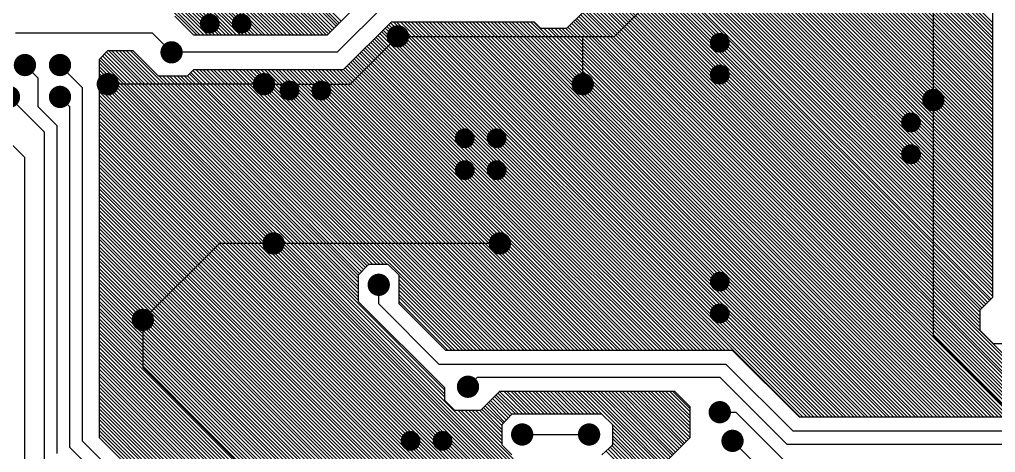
# Model space of a CAD drawing. Extents: x 295 to 953, y 10 to 290.
# Drawn here: x 678.9 to 743.1, y 126.6 to 155.1 of the extents above; entities that cross this region are included whole.
import ezdxf

# ---------------------------------------------------------------- set-up
doc = ezdxf.new("R2010")
doc.units = 0
doc.header["$LTSCALE"] = 5
doc.header["$MEASUREMENT"] = 0
doc.layers.get('0').update_dxf_attribs({"linetype": 'CONTINUOUS', "lineweight": 25})
doc.layers.add('ART02_PHO', color=2, linetype='CONTINUOUS')

msp = doc.modelspace()

# ---------------------------------------------------------------- linework, layer by layer
for points, const_width in [([(691.757, 154.78, -1), (691.107, 154.78, -1)], 0.65), ([(693.853, 154.78, -1), (693.203, 154.78, -1)], 0.65), ([(704.162, 153.942, -1), (703.429, 153.942, -1)], 0.733), ([(725.285, 153.523, -1), (724.635, 153.523, -1)], 0.65), ([(689.284, 152.894, -1), (688.551, 152.894, -1)], 0.733), ([(679.645, 152.056, -1), (678.912, 152.056, -1)], 0.733), ([(681.95, 152.056, -1), (681.217, 152.056, -1)], 0.733), ([(725.285, 151.427, -1), (724.635, 151.427, -1)], 0.65), ([(685.093, 150.799, -1), (684.36, 150.799, -1)], 0.733), ([(695.361, 150.799, -1), (694.628, 150.799, -1)], 0.733), ([(716.316, 150.799, -1), (715.583, 150.799, -1)], 0.733), ([(696.996, 150.38, -1), (696.346, 150.38, -1)], 0.65), ([(699.091, 150.38, -1), (698.442, 150.38, -1)], 0.65), ([(678.597, 149.96, -1), (677.864, 149.96, -1)], 0.733), ([(681.95, 149.96, -1), (681.217, 149.96, -1)], 0.733), ([(739.367, 149.751, -1), (738.633, 149.751, -1)], 0.733), ([(737.858, 148.284, -1), (737.208, 148.284, -1)], 0.65), ([(708.521, 147.236, -1), (707.871, 147.236, -1)], 0.65), ([(710.617, 147.236, -1), (709.967, 147.236, -1)], 0.65), ([(737.858, 146.189, -1), (737.208, 146.189, -1)], 0.65), ([(708.521, 145.141, -1), (707.871, 145.141, -1)], 0.65), ([(710.617, 145.141, -1), (709.967, 145.141, -1)], 0.65), ([(695.99, 140.321, -1), (695.257, 140.321, -1)], 0.733), ([(710.868, 140.321, -1), (710.135, 140.321, -1)], 0.733), ([(702.905, 137.597, -1), (702.172, 137.597, -1)], 0.733), ([(725.285, 137.807, -1), (724.635, 137.807, -1)], 0.65), ([(725.285, 135.711, -1), (724.635, 135.711, -1)], 0.65), ([(687.398, 135.292, -1), (686.665, 135.292, -1)], 0.733), ([(708.772, 130.891, -1), (708.039, 130.891, -1)], 0.733), ([(725.327, 129.215, -1), (724.594, 129.215, -1)], 0.733), ([(712.335, 127.748, -1), (711.601, 127.748, -1)], 0.733), ([(716.735, 127.748, -1), (716.002, 127.748, -1)], 0.733), ([(704.959, 127.329, -1), (704.309, 127.329, -1)], 0.65), ([(707.054, 127.329, -1), (706.405, 127.329, -1)], 0.65), ([(726.165, 127.329, -1), (725.432, 127.329, -1)], 0.733)]:
    msp.add_lwpolyline(points, format="xyb", close=True, dxfattribs=dict(const_width=const_width))
at = {"layer": 'ART02_PHO', "color": 7}
for p, q in [((742.898, 136.843), (716.033, 163.707)), ((742.898, 137.094), (716.075, 163.917)), ((742.898, 137.304), (716.285, 163.917)), ((742.898, 137.555), (716.536, 163.917)), ((742.898, 137.807), (716.788, 163.917)), ((742.898, 138.016), (716.997, 163.917)), ((742.898, 138.268), (717.249, 163.917)), ((742.898, 138.519), (717.5, 163.917)), ((742.898, 138.729), (717.71, 163.917)), ((742.898, 138.98), (717.961, 163.917)), ((742.898, 139.232), (718.171, 163.917)), ((742.898, 139.441), (718.422, 163.917)), ((742.898, 139.693), (718.674, 163.917)), ((742.898, 139.944), (718.883, 163.917)), ((742.898, 140.154), (719.135, 163.917)), ((742.898, 140.405), (719.386, 163.917)), ((742.898, 140.656), (719.596, 163.917)), ((742.898, 140.866), (719.847, 163.917)), ((742.898, 141.117), (720.099, 163.917)), ((742.898, 141.369), (720.308, 163.917)), ((742.898, 141.578), (720.56, 163.917)), ((742.898, 141.83), (720.811, 163.917)), ((742.898, 142.04), (721.021, 163.917)), ((742.898, 142.291), (721.272, 163.917)), ((742.898, 142.542), (721.524, 163.917)), ((742.898, 142.752), (721.733, 163.917)), ((742.898, 143.003), (721.985, 163.917)), ((742.898, 143.255), (722.236, 163.917)), ((742.898, 143.464), (722.446, 163.917)), ((742.898, 143.716), (722.697, 163.917)), ((742.898, 143.967), (722.949, 163.917)), ((742.898, 144.177), (723.158, 163.917)), ((742.898, 144.428), (723.41, 163.917)), ((742.898, 144.68), (723.661, 163.917)), ((742.898, 144.889), (723.871, 163.917)), ((742.898, 145.141), (724.122, 163.917)), ((742.898, 145.392), (724.373, 163.917)), ((742.898, 145.602), (724.583, 163.917)), ((742.898, 145.853), (724.834, 163.917)), ((742.898, 146.105), (725.086, 163.917)), ((742.898, 146.314), (725.296, 163.917)), ((742.898, 146.566), (725.547, 163.917)), ((742.898, 146.817), (725.798, 163.917)), ((742.898, 147.027), (726.008, 163.917)), ((742.898, 147.278), (726.259, 163.917)), ((742.898, 147.53), (726.469, 163.917)), ((742.898, 147.739), (726.72, 163.917)), ((742.898, 147.991), (726.972, 163.917)), ((742.898, 148.242), (727.181, 163.917)), ((742.898, 148.452), (727.433, 163.917)), ((742.898, 148.703), (727.684, 163.917)), ((742.898, 148.955), (727.894, 163.917)), ((742.898, 149.164), (728.145, 163.917)), ((742.898, 149.416), (728.397, 163.917)), ((742.898, 149.625), (728.606, 163.917)), ((742.898, 149.877), (728.858, 163.917)), ((742.898, 150.128), (729.109, 163.917)), ((742.898, 150.338), (729.319, 163.917)), ((742.898, 150.589), (729.57, 163.917)), ((742.898, 150.841), (729.822, 163.917)), ((742.898, 151.05), (730.031, 163.917)), ((742.898, 151.302), (730.283, 163.917)), ((742.898, 151.553), (730.534, 163.917)), ((742.898, 151.763), (730.744, 163.917)), ((742.898, 152.014), (730.995, 163.917)), ((742.898, 152.266), (731.247, 163.917)), ((742.898, 152.475), (731.456, 163.917)), ((742.898, 152.727), (731.708, 163.917)), ((742.898, 152.978), (731.959, 163.917)), ((742.898, 153.188), (732.169, 163.917)), ((742.898, 153.439), (732.42, 163.917)), ((742.898, 153.69), (732.672, 163.917)), ((742.898, 153.9), (732.881, 163.917)), ((742.898, 154.151), (733.133, 163.917)), ((742.898, 154.403), (733.384, 163.917)), ((742.898, 154.613), (733.594, 163.917)), ((742.898, 154.864), (733.845, 163.917)), ((742.772, 136.675), (716.033, 163.456)), ((742.688, 136.591), (716.033, 163.246)), ((742.562, 136.465), (716.033, 162.995)), ((742.437, 136.34), (716.033, 162.743)), ((742.311, 136.214), (716.033, 162.533)), ((742.185, 136.088), (716.033, 162.282)), ((742.101, 135.963), (716.033, 162.031)), ((742.06, 135.795), (716.033, 161.821)), ((742.06, 135.543), (716.033, 161.57)), ((742.06, 135.292), (716.033, 161.318)), ((742.06, 135.082), (716.033, 161.109)), ((742.06, 134.831), (716.033, 160.857)), ((746.628, 130.011), (716.033, 160.606)), ((739, 160.857), (739, 149.751)), ((746.502, 129.928), (716.033, 160.396)), ((746.376, 129.802), (716.033, 160.145)), ((746.251, 129.676), (716.033, 159.935)), ((746.125, 129.55), (716.033, 159.684)), ((745.999, 129.425), (716.033, 159.432)), ((745.915, 129.341), (716.033, 159.223)), ((745.789, 129.215), (716.033, 158.971)), ((745.664, 129.089), (716.033, 158.72)), ((745.538, 128.964), (716.033, 158.51)), ((690.594, 154.026), (686.571, 158.049)), ((690.804, 154.026), (686.78, 158.049)), ((691.055, 154.026), (687.032, 158.049)), ((691.306, 154.026), (687.283, 158.049)), ((691.516, 154.026), (687.493, 158.049)), ((691.768, 154.026), (687.744, 158.049)), ((692.019, 154.026), (687.996, 158.049)), ((692.229, 154.026), (688.205, 158.049)), ((692.48, 154.026), (688.457, 158.049)), ((692.731, 154.026), (688.708, 158.049)), ((692.941, 154.026), (688.918, 158.049)), ((693.192, 154.026), (689.169, 158.049)), ((693.444, 154.026), (689.421, 158.049)), ((693.653, 154.026), (689.63, 158.049)), ((693.905, 154.026), (689.882, 158.049)), ((694.156, 154.026), (690.133, 158.049)), ((694.366, 154.026), (690.343, 158.049)), ((694.617, 154.026), (690.594, 158.049)), ((694.869, 154.026), (690.845, 158.049)), ((695.078, 154.026), (691.055, 158.049)), ((695.33, 154.026), (691.306, 158.049)), ((695.581, 154.026), (691.558, 158.049)), ((695.791, 154.026), (691.768, 158.049)), ((696.042, 154.026), (692.019, 158.049)), ((696.252, 154.026), (692.229, 158.049)), ((696.503, 154.026), (692.48, 158.049)), ((696.755, 154.026), (692.731, 158.049)), ((696.964, 154.026), (692.941, 158.049)), ((697.216, 154.026), (693.192, 158.049)), ((697.467, 154.026), (693.444, 158.049)), ((697.677, 154.026), (693.653, 158.049)), ((697.928, 154.026), (693.905, 158.049)), ((698.18, 154.026), (694.156, 158.049)), ((698.389, 154.026), (694.366, 158.049)), ((698.641, 154.026), (694.617, 158.049)), ((698.892, 154.026), (694.869, 158.049)), ((699.102, 154.026), (695.078, 158.049)), ((699.227, 154.11), (695.33, 158.049)), ((699.353, 154.235), (695.581, 158.049)), ((699.479, 154.361), (695.791, 158.049)), ((699.605, 154.487), (696.042, 158.049)), ((699.73, 154.613), (696.294, 158.049)), ((699.856, 154.696), (696.503, 158.049)), ((699.94, 154.822), (696.755, 158.049)), ((700.066, 154.948), (697.006, 158.049)), ((745.412, 128.88), (716.033, 158.259)), ((745.161, 128.88), (716.033, 158.007)), ((744.951, 128.88), (716.033, 157.798)), ((744.7, 128.88), (716.033, 157.546)), ((744.448, 128.88), (716.033, 157.295)), ((742.898, 157.462), (742.898, 136.759)), ((702.287, 157.169), (699.144, 154.026)), ((744.239, 128.88), (716.033, 157.085)), ((743.987, 128.88), (716.033, 156.834)), ((743.736, 128.88), (716.033, 156.582)), ((718.045, 153.942), (720.769, 156.666)), ((702.957, 156.037), (699.814, 152.894)), ((743.526, 128.88), (716.033, 156.373)), ((743.275, 128.88), (716.033, 156.121)), ((690.384, 154.026), (689.127, 155.283)), ((714.902, 154.487), (716.033, 155.576)), ((742.311, 128.88), (715.824, 155.367)), ((742.562, 128.88), (715.95, 155.493)), ((743.023, 128.88), (716.033, 155.87)), ((742.814, 128.88), (716.033, 155.66)), ((700.233, 151.763), (703.377, 154.906)), ((724.625, 133.28), (703.209, 154.696)), ((724.876, 133.28), (703.335, 154.822)), ((703.377, 154.906), (712.764, 154.906)), ((725.128, 133.28), (703.502, 154.906)), ((725.337, 133.28), (703.712, 154.906)), ((725.589, 133.28), (703.963, 154.906)), ((730.241, 128.88), (704.215, 154.906)), ((730.45, 128.88), (704.424, 154.906)), ((730.702, 128.88), (704.676, 154.906)), ((730.953, 128.88), (704.927, 154.906)), ((731.163, 128.88), (705.137, 154.906)), ((731.414, 128.88), (705.388, 154.906)), ((731.666, 128.88), (705.64, 154.906)), ((731.875, 128.88), (705.849, 154.906)), ((732.127, 128.88), (706.101, 154.906)), ((732.378, 128.88), (706.352, 154.906)), ((732.588, 128.88), (706.562, 154.906)), ((732.839, 128.88), (706.813, 154.906)), ((733.091, 128.88), (707.065, 154.906)), ((733.3, 128.88), (707.274, 154.906)), ((733.552, 128.88), (707.526, 154.906)), ((733.803, 128.88), (707.777, 154.906)), ((734.013, 128.88), (707.987, 154.906)), ((734.264, 128.88), (708.238, 154.906)), ((734.516, 128.88), (708.49, 154.906)), ((734.725, 128.88), (708.699, 154.906)), ((734.977, 128.88), (708.951, 154.906)), ((735.228, 128.88), (709.202, 154.906)), ((735.438, 128.88), (709.412, 154.906)), ((735.689, 128.88), (709.663, 154.906)), ((735.941, 128.88), (709.915, 154.906)), ((736.15, 128.88), (710.124, 154.906)), ((736.402, 128.88), (710.376, 154.906)), ((736.653, 128.88), (710.627, 154.906)), ((736.863, 128.88), (710.837, 154.906)), ((737.114, 128.88), (711.088, 154.906)), ((737.324, 128.88), (711.298, 154.906)), ((737.575, 128.88), (711.549, 154.906)), ((737.827, 128.88), (711.8, 154.906)), ((738.036, 128.88), (712.01, 154.906)), ((738.288, 128.88), (712.261, 154.906)), ((738.539, 128.88), (712.513, 154.906)), ((738.749, 128.88), (712.723, 154.906)), ((712.764, 154.906), (713.184, 154.487)), ((740.886, 128.88), (715.111, 154.654)), ((741.137, 128.88), (715.237, 154.78)), ((741.389, 128.88), (715.363, 154.906)), ((741.598, 128.88), (715.447, 155.032)), ((741.85, 128.88), (715.572, 155.115)), ((742.101, 128.88), (715.698, 155.241)), ((687.66, 154.151), (678.65, 154.151)), ((688.918, 152.894), (687.66, 154.151)), ((699.144, 154.026), (690.384, 154.026)), ((723.451, 133.28), (702.622, 154.11)), ((723.703, 133.28), (702.748, 154.235)), ((723.954, 133.28), (702.832, 154.361)), ((724.164, 133.28), (702.957, 154.487)), ((724.415, 133.28), (703.083, 154.571)), ((713.184, 154.487), (714.902, 154.487)), ((739, 128.88), (713.393, 154.487)), ((739.252, 128.88), (713.645, 154.487)), ((739.461, 128.88), (713.854, 154.487)), ((739.713, 128.88), (714.106, 154.487)), ((739.964, 128.88), (714.357, 154.487)), ((740.174, 128.88), (714.567, 154.487)), ((740.425, 128.88), (714.818, 154.487)), ((740.676, 128.88), (714.986, 154.529)), ((700.652, 150.799), (703.796, 153.942)), ((722.027, 133.28), (701.91, 153.397)), ((722.278, 133.28), (702.035, 153.523)), ((722.529, 133.28), (702.119, 153.649)), ((722.739, 133.28), (702.245, 153.774)), ((722.99, 133.28), (702.371, 153.858)), ((723.242, 133.28), (702.496, 153.984)), ((703.796, 153.942), (715.95, 153.942)), ((715.95, 150.799), (715.95, 153.942)), ((715.95, 153.942), (718.045, 153.942)), ((684.182, 152.433), (684.727, 153.02)), ((706.855, 130.43), (684.517, 152.768)), ((706.855, 130.682), (684.643, 152.894)), ((684.727, 153.02), (686.361, 153.02)), ((701.197, 136.591), (684.769, 153.02)), ((701.197, 136.801), (684.978, 153.02)), ((701.197, 137.052), (685.23, 153.02)), ((701.197, 137.304), (685.481, 153.02)), ((701.197, 137.513), (685.691, 153.02)), ((701.197, 137.765), (685.942, 153.02)), ((701.197, 138.016), (686.193, 153.02)), ((686.361, 153.02), (688.038, 151.344)), ((699.814, 152.894), (688.918, 152.894)), ((720.853, 133.28), (701.323, 152.81)), ((721.105, 133.28), (701.407, 152.936)), ((721.314, 133.28), (701.533, 153.062)), ((721.566, 133.28), (701.658, 153.146)), ((721.817, 133.28), (701.784, 153.271)), ((684.182, 127.539), (684.182, 152.433)), ((715.991, 120.582), (684.182, 152.391)), ((715.866, 120.456), (684.182, 152.182)), ((716.117, 120.707), (684.266, 152.517)), ((706.855, 130.221), (684.391, 152.643)), ((719.428, 133.28), (700.611, 152.098)), ((719.68, 133.28), (700.736, 152.224)), ((719.889, 133.28), (700.82, 152.349)), ((720.141, 133.28), (700.946, 152.433)), ((720.392, 133.28), (701.072, 152.559)), ((720.602, 133.28), (701.197, 152.685)), ((679.278, 152.056), (680.117, 151.218)), ((681.583, 152.056), (683.05, 150.589)), ((715.866, 120.246), (684.182, 151.93)), ((715.866, 120.037), (684.182, 151.721)), ((715.866, 119.785), (684.182, 151.469)), ((689.965, 151.344), (690.384, 151.763)), ((702.622, 138.938), (690.091, 151.469)), ((702.874, 138.938), (690.217, 151.553)), ((703.083, 138.938), (690.343, 151.679)), ((690.384, 151.763), (700.233, 151.763)), ((708.993, 133.28), (690.51, 151.763)), ((709.244, 133.28), (690.762, 151.763)), ((709.454, 133.28), (690.971, 151.763)), ((709.705, 133.28), (691.223, 151.763)), ((709.956, 133.28), (691.474, 151.763)), ((710.166, 133.28), (691.684, 151.763)), ((710.417, 133.28), (691.935, 151.763)), ((710.669, 133.28), (692.187, 151.763)), ((710.878, 133.28), (692.396, 151.763)), ((711.13, 133.28), (692.648, 151.763)), ((711.381, 133.28), (692.899, 151.763)), ((711.591, 133.28), (693.109, 151.763)), ((711.842, 133.28), (693.36, 151.763)), ((712.094, 133.28), (693.612, 151.763)), ((712.303, 133.28), (693.821, 151.763)), ((712.555, 133.28), (694.073, 151.763)), ((712.806, 133.28), (694.324, 151.763)), ((713.016, 133.28), (694.534, 151.763)), ((713.267, 133.28), (694.785, 151.763)), ((713.519, 133.28), (695.036, 151.763)), ((713.728, 133.28), (695.246, 151.763)), ((713.98, 133.28), (695.497, 151.763)), ((714.231, 133.28), (695.749, 151.763)), ((714.441, 133.28), (695.959, 151.763)), ((714.692, 133.28), (696.21, 151.763)), ((714.944, 133.28), (696.461, 151.763)), ((715.153, 133.28), (696.671, 151.763)), ((715.405, 133.28), (696.922, 151.763)), ((715.656, 133.28), (697.174, 151.763)), ((715.866, 133.28), (697.383, 151.763)), ((716.117, 133.28), (697.635, 151.763)), ((716.369, 133.28), (697.886, 151.763)), ((716.578, 133.28), (698.096, 151.763)), ((716.83, 133.28), (698.347, 151.763)), ((717.039, 133.28), (698.557, 151.763)), ((717.291, 133.28), (698.808, 151.763)), ((717.542, 133.28), (699.06, 151.763)), ((717.752, 133.28), (699.269, 151.763)), ((718.003, 133.28), (699.521, 151.763)), ((718.255, 133.28), (699.772, 151.763)), ((718.464, 133.28), (699.982, 151.763)), ((718.716, 133.28), (700.233, 151.763)), ((718.967, 133.28), (700.359, 151.846)), ((719.177, 133.28), (700.485, 151.972)), ((680.117, 151.218), (680.117, 149.332)), ((715.866, 119.534), (684.182, 151.218)), ((715.866, 119.324), (684.182, 151.008)), ((694.995, 150.799), (684.727, 150.799)), ((688.038, 151.344), (689.965, 151.344)), ((701.197, 138.226), (688.079, 151.344)), ((701.281, 138.351), (688.331, 151.344)), ((701.407, 138.477), (688.582, 151.344)), ((701.533, 138.603), (688.792, 151.344)), ((701.658, 138.729), (689.043, 151.344)), ((701.784, 138.854), (689.295, 151.344)), ((701.91, 138.938), (689.504, 151.344)), ((702.161, 138.938), (689.756, 151.344)), ((702.413, 138.938), (689.965, 151.344)), ((694.995, 150.799), (700.652, 150.799)), ((683.05, 150.589), (683.05, 127.329)), ((715.866, 119.073), (684.182, 150.757)), ((715.866, 118.821), (684.182, 150.505)), ((715.866, 118.612), (684.182, 150.296)), ((678.231, 149.96), (680.536, 147.655)), ((681.583, 149.96), (682.212, 149.332)), ((715.866, 118.36), (684.182, 150.044)), ((715.866, 118.109), (684.182, 149.793)), ((715.866, 117.899), (684.182, 149.583)), ((739, 149.751), (739, 134.244)), ((679.278, 145.979), (676.135, 149.122)), ((680.117, 149.332), (681.374, 148.075)), ((682.212, 149.332), (682.212, 126.91)), ((715.866, 117.648), (684.182, 149.332)), ((715.866, 117.396), (684.182, 149.08)), ((722.613, 110.439), (684.182, 148.871)), ((722.362, 110.439), (684.182, 148.619)), ((722.11, 110.439), (684.182, 148.368)), ((680.536, 147.655), (680.536, 125.862)), ((681.374, 148.075), (681.374, 126.491)), ((721.901, 110.439), (684.182, 148.158)), ((721.649, 110.439), (684.182, 147.907)), ((721.398, 110.439), (684.182, 147.655)), ((721.188, 110.439), (684.182, 147.446)), ((720.937, 110.439), (684.182, 147.194)), ((720.685, 110.439), (684.182, 146.943)), ((720.476, 110.439), (684.182, 146.733)), ((720.224, 110.439), (684.182, 146.482)), ((679.278, 122.3), (679.278, 145.979)), ((719.973, 110.439), (684.182, 146.231)), ((719.763, 110.439), (684.182, 146.021)), ((719.512, 110.439), (684.182, 145.769)), ((719.26, 110.439), (684.182, 145.518)), ((719.051, 110.439), (684.182, 145.308)), ((718.799, 110.439), (684.182, 145.057)), ((718.548, 110.439), (684.182, 144.806)), ((718.338, 110.439), (684.182, 144.596)), ((718.087, 110.439), (684.182, 144.345)), ((717.836, 110.439), (684.182, 144.093)), ((717.626, 110.439), (684.182, 143.884)), ((717.375, 110.439), (684.182, 143.632)), ((717.123, 110.439), (684.182, 143.423)), ((716.914, 110.439), (684.182, 143.171)), ((716.662, 110.439), (684.182, 142.92)), ((716.411, 110.439), (684.182, 142.71)), ((716.201, 110.439), (684.182, 142.459)), ((715.95, 110.439), (684.182, 142.207)), ((715.698, 110.439), (684.182, 141.998)), ((715.489, 110.439), (684.182, 141.746)), ((715.237, 110.439), (684.182, 141.495)), ((715.028, 110.439), (684.182, 141.285)), ((714.776, 110.439), (684.182, 141.034)), ((714.525, 110.439), (684.182, 140.782)), ((714.315, 110.439), (684.182, 140.573)), ((714.064, 110.439), (684.182, 140.321)), ((713.812, 110.439), (684.182, 140.07)), ((687.032, 135.292), (692.061, 140.321)), ((695.623, 140.321), (692.061, 140.321)), ((710.501, 140.321), (695.623, 140.321)), ((713.603, 110.439), (684.182, 139.86)), ((713.351, 110.439), (684.182, 139.609)), ((713.1, 110.439), (684.182, 139.357)), ((712.89, 110.439), (684.182, 139.148)), ((712.639, 110.439), (684.182, 138.896)), ((712.387, 110.439), (684.182, 138.645)), ((701.868, 138.938), (701.197, 138.226)), ((703.167, 138.938), (701.868, 138.938)), ((703.879, 138.226), (703.167, 138.938)), ((712.178, 110.439), (684.182, 138.435)), ((711.926, 110.439), (684.182, 138.184)), ((701.197, 138.226), (701.197, 136.507)), ((703.879, 136.34), (703.879, 138.226)), ((708.741, 133.28), (703.879, 138.184)), ((711.675, 110.439), (684.182, 137.932)), ((711.465, 110.439), (684.182, 137.723)), ((711.214, 110.439), (684.182, 137.471)), ((702.538, 136.34), (702.538, 137.597)), ((708.532, 133.28), (703.879, 137.932)), ((708.28, 133.28), (703.879, 137.681)), ((708.07, 133.28), (703.879, 137.471)), ((710.962, 110.439), (684.182, 137.22)), ((710.753, 110.439), (684.182, 137.01)), ((710.501, 110.439), (684.182, 136.759)), ((707.819, 133.28), (703.879, 137.22)), ((707.568, 133.28), (703.879, 136.968)), ((707.358, 133.28), (703.879, 136.759)), ((742.898, 136.759), (742.06, 135.921)), ((710.25, 110.439), (684.182, 136.507)), ((699.772, 120.707), (684.182, 136.298)), ((699.521, 120.707), (684.182, 136.046)), ((701.197, 136.507), (706.855, 130.85)), ((706.52, 132.358), (702.538, 136.34)), ((707.107, 133.28), (703.879, 136.507)), ((706.939, 133.28), (703.879, 136.34)), ((699.269, 120.707), (684.182, 135.837)), ((699.06, 120.707), (684.182, 135.585)), ((742.06, 135.921), (742.06, 134.621)), ((698.808, 120.707), (684.182, 135.334)), ((698.557, 120.707), (684.182, 135.124)), ((698.347, 120.707), (684.182, 134.873)), ((687.032, 135.292), (687.032, 132.149)), ((698.096, 120.707), (684.182, 134.621)), ((697.844, 120.707), (684.182, 134.412)), ((697.635, 120.707), (684.182, 134.16)), ((739, 134.244), (743.82, 129.425)), ((742.06, 134.621), (742.94, 133.741)), ((697.383, 120.707), (684.182, 133.909)), ((697.132, 120.707), (684.182, 133.699)), ((742.94, 133.741), (744.658, 133.741)), ((694.617, 123.012), (684.182, 133.448)), ((694.366, 123.012), (684.182, 133.196)), ((694.156, 123.012), (684.182, 132.987)), ((725.798, 133.28), (706.939, 133.28)), ((730.199, 128.88), (725.798, 133.28)), ((693.905, 123.012), (684.182, 132.735)), ((693.653, 123.012), (684.182, 132.484)), ((693.444, 123.012), (684.182, 132.274)), ((725.379, 132.358), (706.52, 132.358)), ((729.78, 127.958), (725.379, 132.358)), ((693.192, 123.012), (684.182, 132.023)), ((692.941, 123.012), (684.182, 131.772)), ((692.731, 123.012), (684.182, 131.562)), ((687.032, 132.149), (696.881, 122.3)), ((692.48, 123.012), (684.182, 131.311)), ((692.229, 123.012), (684.182, 131.059)), ((708.406, 130.891), (709.034, 131.52)), ((709.034, 131.52), (724.96, 131.52)), ((724.96, 131.52), (729.361, 127.12)), ((692.019, 123.012), (684.182, 130.85)), ((691.768, 123.012), (684.182, 130.598)), ((691.516, 123.012), (684.182, 130.347)), ((706.855, 130.85), (706.855, 130.011)), ((709.244, 129.341), (710.501, 130.598)), ((711.549, 129.089), (710.25, 130.347)), ((711.759, 129.089), (710.376, 130.472)), ((710.501, 130.598), (721.985, 130.598)), ((712.01, 129.089), (710.501, 130.556)), ((712.261, 129.089), (710.753, 130.598)), ((712.471, 129.089), (710.962, 130.598)), ((712.723, 129.089), (711.214, 130.598)), ((712.932, 129.089), (711.423, 130.598)), ((713.184, 129.089), (711.675, 130.598)), ((713.435, 129.089), (711.926, 130.598)), ((713.645, 129.089), (712.136, 130.598)), ((713.896, 129.089), (712.387, 130.598)), ((714.147, 129.089), (712.639, 130.598)), ((714.357, 129.089), (712.848, 130.598)), ((714.608, 129.089), (713.1, 130.598)), ((714.86, 129.089), (713.351, 130.598)), ((715.069, 129.089), (713.561, 130.598)), ((715.321, 129.089), (713.812, 130.598)), ((715.572, 129.089), (714.064, 130.598)), ((715.782, 129.089), (714.273, 130.598)), ((716.033, 129.089), (714.525, 130.598)), ((716.285, 129.089), (714.776, 130.598)), ((716.494, 129.089), (714.986, 130.598)), ((716.746, 129.089), (715.237, 130.598)), ((716.997, 129.089), (715.489, 130.598)), ((717.207, 129.089), (715.698, 130.598)), ((720.979, 125.569), (715.95, 130.598)), ((721.105, 125.695), (716.201, 130.598)), ((721.188, 125.778), (716.411, 130.598)), ((721.314, 125.904), (716.662, 130.598)), ((721.44, 126.03), (716.914, 130.598)), ((721.566, 126.156), (717.123, 130.598)), ((721.691, 126.281), (717.375, 130.598)), ((721.817, 126.407), (717.626, 130.598)), ((721.901, 126.491), (717.836, 130.598)), ((722.027, 126.617), (718.087, 130.598)), ((722.152, 126.742), (718.338, 130.598)), ((722.278, 126.868), (718.548, 130.598)), ((722.404, 126.994), (718.799, 130.598)), ((722.529, 127.12), (719.051, 130.598)), ((722.613, 127.203), (719.26, 130.598)), ((722.739, 127.329), (719.512, 130.598)), ((722.865, 127.455), (719.721, 130.598)), ((722.99, 127.581), (719.973, 130.598)), ((722.99, 127.832), (720.224, 130.598)), ((722.99, 128.083), (720.434, 130.598)), ((722.99, 128.293), (720.685, 130.598)), ((722.99, 128.544), (720.937, 130.598)), ((722.99, 128.796), (721.146, 130.598)), ((722.99, 129.005), (721.398, 130.598)), ((722.99, 129.257), (721.649, 130.598)), ((722.99, 129.467), (721.859, 130.598)), ((721.985, 130.598), (722.99, 129.592)), ((691.306, 123.012), (684.182, 130.137)), ((691.055, 123.012), (684.182, 129.886)), ((690.804, 123.012), (684.182, 129.634)), ((706.855, 130.011), (707.526, 129.341)), ((710.711, 128.503), (709.537, 129.634)), ((710.795, 128.586), (709.663, 129.76)), ((710.92, 128.712), (709.789, 129.844)), ((711.046, 128.838), (709.915, 129.969)), ((711.172, 128.964), (710.04, 130.095)), ((711.298, 129.089), (710.166, 130.221)), ((690.594, 123.012), (684.182, 129.425)), ((690.343, 123.012), (684.182, 129.173)), ((707.526, 129.341), (709.244, 129.341)), ((716.243, 120.833), (707.735, 129.341)), ((716.369, 120.917), (707.945, 129.341)), ((716.452, 121.043), (708.196, 129.341)), ((710.627, 127.161), (708.448, 129.341)), ((710.627, 127.371), (708.657, 129.341)), ((710.627, 127.622), (708.909, 129.341)), ((710.627, 127.874), (709.16, 129.341)), ((710.627, 128.083), (709.328, 129.383)), ((710.627, 128.335), (709.454, 129.508)), ((711.298, 129.089), (710.627, 128.377)), ((717.207, 129.089), (711.298, 129.089)), ((717.919, 128.377), (717.207, 129.089)), ((722.99, 129.592), (722.99, 127.539)), ((724.96, 129.215), (726.008, 129.215)), ((726.008, 129.215), (729.151, 126.072)), ((690.091, 123.012), (684.182, 128.922)), ((689.882, 123.012), (684.182, 128.712)), ((689.63, 123.012), (684.182, 128.461)), ((710.627, 128.377), (710.627, 127.078)), ((720.853, 125.443), (717.919, 128.377)), ((717.919, 127.078), (717.919, 128.377)), ((745.454, 128.88), (730.199, 128.88)), ((689.379, 123.012), (684.182, 128.209)), ((689.169, 123.012), (684.182, 128)), ((688.918, 123.012), (684.182, 127.748)), ((711.968, 127.748), (716.369, 127.748)), ((720.727, 125.317), (717.919, 128.167)), ((720.602, 125.192), (717.919, 127.916)), ((745.915, 127.958), (729.78, 127.958)), ((683.05, 127.329), (688.499, 121.881)), ((688.708, 123.012), (684.182, 127.539)), ((710.627, 127.078), (711.298, 126.407)), ((722.99, 127.539), (715.866, 120.414)), ((717.207, 126.407), (717.919, 127.078)), ((720.518, 125.066), (717.919, 127.664)), ((720.392, 124.982), (717.919, 127.455)), ((720.266, 124.856), (717.919, 127.203)), ((725.798, 127.329), (727.894, 125.234)), ((729.361, 127.12), (747.382, 127.12)), ((682.212, 126.91), (688.079, 121.043)), ((719.805, 124.353), (717.5, 126.659)), ((719.889, 124.479), (717.626, 126.784)), ((720.015, 124.605), (717.752, 126.91)), ((720.141, 124.731), (717.836, 127.036))]:
    msp.add_line(p, q, dxfattribs=at)

doc.saveas('drawing.dxf')
